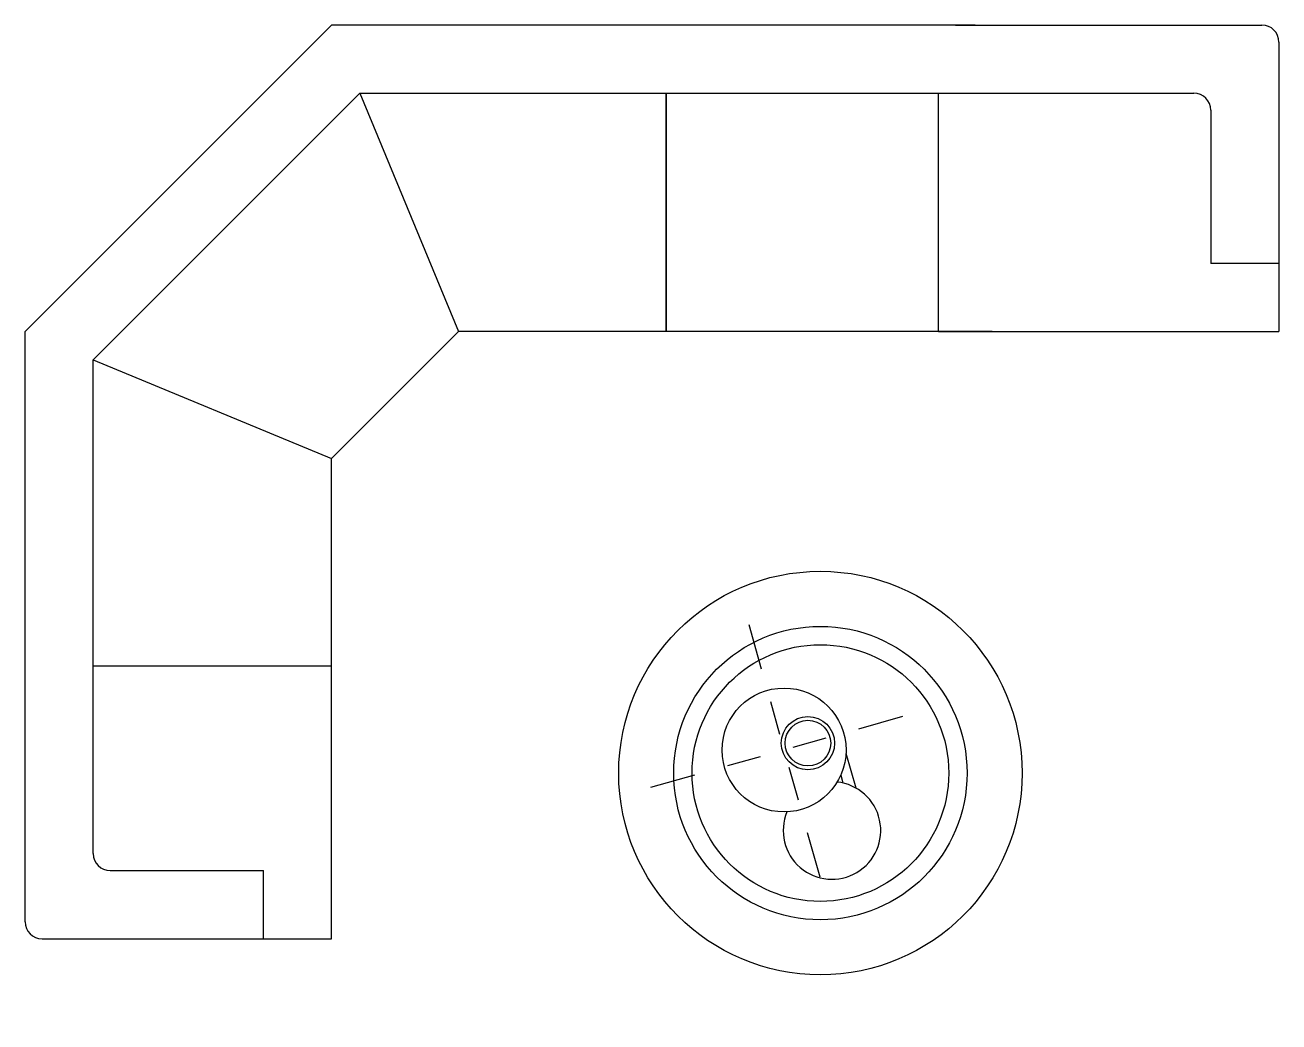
# Model space of a CAD drawing. Header units: inches. Extents: x 1152.05 to 1155.73, y 1693.58 to 1696.51.
import ezdxf

# ---------------------------------------------------------------- set-up
doc = ezdxf.new("R2010")
doc.units = ezdxf.units.IN
doc.header["$MEASUREMENT"] = 0
doc.linetypes.add('PHANTOM', pattern=[2.5, 1.25, -0.25, 0.25, -0.25, 0.25, -0.25])
doc.layers.get('0').update_dxf_attribs({"linetype": 'CONTINUOUS'})
doc.layers.add('MUEBLES', color=8, linetype='CONTINUOUS')

# ---------------------------------------------------------------- blocks, each defined once
blk = doc.blocks.new('MESA2')
at = {"color": 7, "linetype": 'PHANTOM', "ltscale": 0.1}
for p, q in [((-0.0783, 0.4426), (-0.0783, -0.2975)), ((0.2576, 0.0873), (-0.4825, 0.0873))]:
    blk.add_line(p, q, dxfattribs=at)
at = {"color": 7}
for p, q in [((0.0819, 0.0336), (0.0819, -0.0652)), ((0.0519, -0.0204), (0.0519, -0.0427))]:
    blk.add_line(p, q, dxfattribs=at)
for centre, radius in [((0, 0), 0.55), ((0, 0), 0.4), ((0, 0), 0.35), ((-0.0783, 0.0873), 0.1689), ((-0.0106, 0.0877), 0.0726), ((-0.0106, 0.0877), 0.0622)]:
    blk.add_circle(centre, radius, dxfattribs=at)
blk.add_arc((-0.012, -0.1594), 0.133, 141.8586, 68.2248, dxfattribs=at)

msp = doc.modelspace()

# ---------------------------------------------------------------- linework, layer by layer
at = {"layer": 'MUEBLES', "color": 7}
for p, q in [((1152.0508, 1695.6079), (1152.9508, 1696.5079)), ((1154.8413, 1696.5079), (1152.9508, 1696.5079)), ((1154.7837, 1696.5079), (1155.6837, 1696.5079)), ((1155.7337, 1696.4579), (1155.7337, 1695.6079)), ((1152.2508, 1695.525), (1153.0337, 1696.3079)), ((1153.0337, 1696.3079), (1155.4836, 1696.3079)), ((1153.0337, 1696.3079), (1153.3236, 1695.6079)), ((1153.9337, 1696.3079), (1153.9337, 1695.6079)), ((1153.9337, 1695.6079), (1153.9337, 1696.3079)), ((1154.7337, 1695.6079), (1154.7337, 1696.3079)), ((1155.5337, 1696.2579), (1155.5337, 1695.8079)), ((1155.7337, 1695.8079), (1155.5337, 1695.8079)), ((1152.0508, 1693.875), (1152.0508, 1695.6079)), ((1152.9508, 1695.2351), (1153.3236, 1695.6079)), ((1154.8913, 1695.6079), (1153.3236, 1695.6079)), ((1154.7337, 1695.6079), (1155.7337, 1695.6079)), ((1152.2508, 1695.525), (1152.9508, 1695.2351)), ((1152.2508, 1694.075), (1152.2508, 1695.525)), ((1152.9508, 1693.825), (1152.9508, 1695.2351)), ((1152.9508, 1694.625), (1152.2508, 1694.625)), ((1152.3008, 1694.025), (1152.7508, 1694.025)), ((1152.7508, 1693.825), (1152.7508, 1694.025)), ((1152.1008, 1693.825), (1152.9508, 1693.825))]:
    msp.add_line(p, q, dxfattribs=at)
for centre, start, end in [((1155.6837, 1696.4579), 0, 90), ((1155.4837, 1696.2579), 0, 90), ((1152.3008, 1694.075), 180, 270), ((1152.1008, 1693.875), 180, 270)]:
    msp.add_arc(centre, 0.05, start, end, dxfattribs=at)

# ---------------------------------------------------------------- block references
at = {"layer": 'MUEBLES', "color": 7, "xscale": 1.077120000024693, "yscale": 1.077120000024693, "zscale": 1.077120000024693, "rotation": 15.71822809642888}
msp.add_blockref('MESA2', (1154.3868, 1694.3115), dxfattribs=at)

doc.saveas('drawing.dxf')
